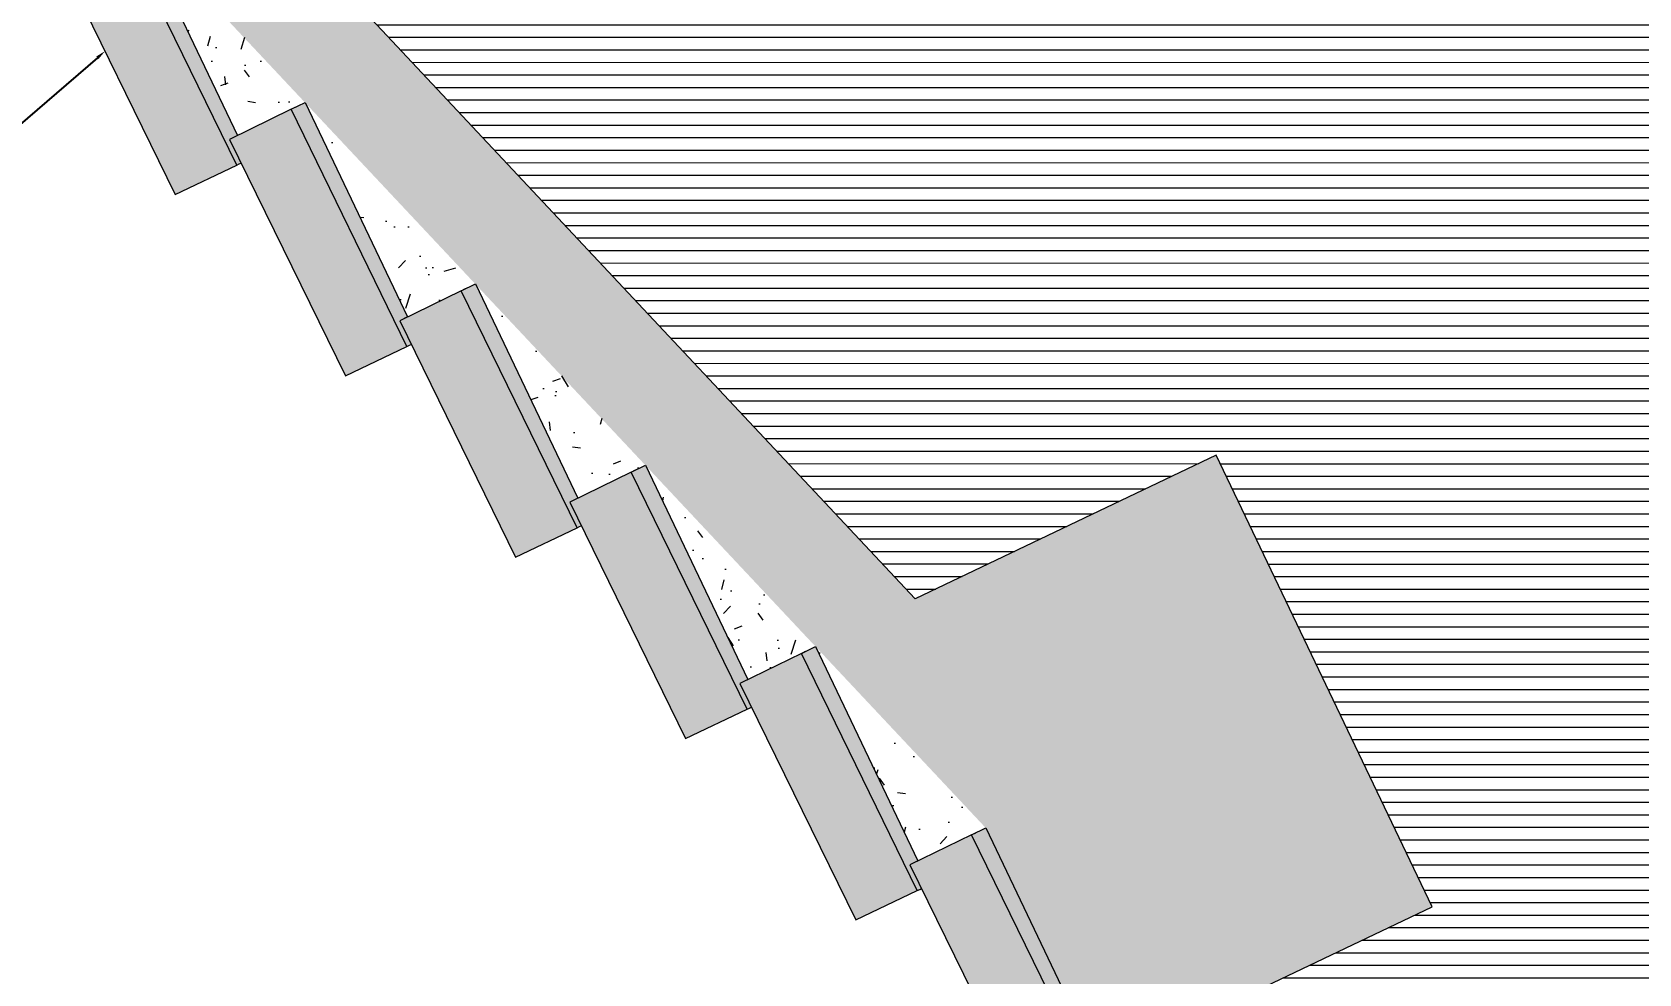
# Model space of a CAD drawing. Header units: metres. Extents: x 678805 to 1359287, y 2747329 to 5497370.
# Drawn here: x 679432.973 to 679436.024, y 2747409.078 to 2747410.866 of the extents above; entities that cross this region are included whole.
import ezdxf
from ezdxf import colors
from ezdxf.entities.mleader import LeaderData, LeaderLine
from ezdxf.math import Vec2, Vec3

# ---------------------------------------------------------------- set-up
doc = ezdxf.new("R2010")
doc.units = ezdxf.units.M
doc.layers.add('02-L-Waterfeatures 01', color=7, linetype='Continuous', true_color=0x4da6ff)
doc.layers.add('XREF_MON_WATERFEATURE$0$EIT_3 TR sorra', color=7, linetype='Continuous', true_color=0xd8ceb0)
doc.layers.add('XREF_MON_WATERFEATURE$0$01-TX', color=7, linetype='Continuous')
for name, color, linetype, lineweight in [('XREF_MON_WATERFEATURE$0$02-L-seccionat', 6, 'Continuous', 5), ('XREF_MON_WATERFEATURE$0$1-CM', 7, 'Continuous', 0), ('XREF_MON_WATERFEATURE$0$3-TR terra compactada', 45, 'Continuous', 0)]:
    doc.layers.add(name, color=color, linetype=linetype, lineweight=lineweight)
doc.layers.add('XREF_MON_WATERFEATURE$0$03-TR-Paviment_08_Natural Stone Bleachers', color=7, linetype='Continuous', lineweight=5, true_color=0xafad9d)
doc.layers.add('XREF_MON_WATERFEATURE$0$3-TR tot_u', color=7, linetype='Continuous', lineweight=5, true_color=0x787878)
doc.styles.add('XREF_MON_WATERFEATURE$0$Standard', font='arial.ttf')
pattern_1 = [(140.2657052682364, (0, 0), (0.01509404820416395, 0.1822566261451429), [0.01904999999999999, -0.20955]), (85.26570526823643, (0, 0), (-0.1908913524536957, -0.03612905236550715), [0.01523999999999999, -0.1676405841699999]), (190.7171499682364, (0.001257834024727345, 0.01518800295889378), (-0.1757972964594494, 0.1461275733350754), [0.0161900088, -0.1780902445999999]), (136.4499052682364, (-0.05079945363104343, -0.0002355808392167091), (0.04078476980641642, 0.2712710937435791), [0.02857499999999999, -0.3143249999999999]), (186.9012628782364, (-0.04740075068548322, 0.02237032353878021), (-0.2485244055850191, 0.2362541636179226), [0.02428502314, -0.26713560816]), (81.44985643823651, (-0.05079945363104343, -0.0002355808392167091), (-0.2485244055728928, 0.236254163631453), [0.02285996707, -0.25145973192]), (111.2657052682364, (-0.03821738064289093, 0.02522304141893983), (0.1015609996681333, 0.1520870071589396), [0.01904999999999999, -0.20955]), (56.26570526823645, (-0.03821738064289093, 0.02522304141893983), (-0.1844725872360155, 0.06094720773432244), [0.01524, -0.16764]), (161.7171502682364, (-0.02975396392866969, 0.0378969581797719), (-0.08291158851697789, 0.2130342145507936), [0.0161900088, -0.1780899375999999]), (127.7657052682364, (0, 0), (-0.08456845279953114, 0.002696453221080187), [0, -0.165608, 0, -0.17018, 0, -0.168275]), (97.76570526823639, (0, 0), (-0.1004893681048352, 0.06635436509206397), [0, -0.09702799999999996, 0, -0.1617979999999999, 0, -0.06413499999999998]), (57.76570526823641, (0.0002626720815896988, -0.05664139124564826), (0.005099892512198945, 0.1356157037433498), [0, -0.06349999999999995, 0, -0.1981199999999999, 0, -0.2628899999999998]), (47.76570526823642, (0.000380463432520628, -0.08204111782833934), (-0.02611315413537123, 0.1480096753778696), [0, -0.08254999999999997, 0, -0.1315719999999999, 0, -0.1866899999999999])]
pattern_2 = [(233.4975340777489, (1.000000000465661, 2.499999999534339), (0.0007298412642033087, -0.004884920084204665), [0.0034925, -0.0034925])]

# ---------------------------------------------------------------- blocks, each defined once
blk = doc.blocks.new('XREF_MON_WATERFEATURE$0$Long section P1')
at = {"layer": 'XREF_MON_WATERFEATURE$0$03-TR-Paviment_08_Natural Stone Bleachers'}
h = blk.add_hatch(dxfattribs=at)
h.set_pattern_fill('DASH', color=256, scale=0.0011, angle=233.497534077749, style=0, double=1)
h.set_pattern_definition(pattern_2)
h.paths.add_polyline_path([(4.420134473592043, 3.871340850833803), (4.420134691521525, 3.741771453991532), (4.921244559343904, 3.746113205328584), (4.920115706045181, 3.876108304131776)])
h = blk.add_hatch(dxfattribs=at)
h.set_pattern_fill('DASH', color=256, scale=0.0011, angle=233.497534077749, style=0, double=1)
h.set_pattern_definition(pattern_2)
h.paths.add_polyline_path([(3.970134709961712, 3.728514160495251), (3.970134927891195, 3.598944763187319), (4.471244796179235, 3.60328651452437), (4.470115941017866, 3.733281613327563)])
h = blk.add_hatch(dxfattribs=at)
h.set_pattern_fill('DASH', color=256, scale=0.0011, angle=233.497534077749, style=0, double=1)
h.set_pattern_definition(pattern_2)
h.paths.add_polyline_path([(3.520134948659688, 3.585687467828393), (3.520135166123509, 3.456118071684614), (4.02124503441155, 3.460459822788835), (4.020116179715842, 3.590454921359196)])
h = blk.add_hatch(dxfattribs=at)
h.set_pattern_fill('DASH', color=256, scale=0.0011, angle=233.497534077749, style=0, double=1)
h.set_pattern_definition(pattern_2)
h.paths.add_polyline_path([(3.070135191082954, 3.442860772833228), (3.070135407615453, 3.313291375990957), (3.571245277300477, 3.317633127328008), (3.570116421207786, 3.44762822566554)])
h = blk.add_hatch(dxfattribs=at)
h.set_pattern_fill('DASH', color=256, scale=0.0011, angle=233.497534077749, style=0, double=1)
h.set_pattern_definition(pattern_2)
h.paths.add_polyline_path([(2.620135425124317, 3.300034083425999), (2.620135643519461, 3.170464687049389), (3.121245512738824, 3.17480643815361), (3.120116657111794, 3.304801536723971)])
h = blk.add_hatch(dxfattribs=at)
h.set_pattern_fill('DASH', color=256, scale=0.0011, angle=233.497534077749, style=0, double=1)
h.set_pattern_definition(pattern_2)
h.paths.add_polyline_path([(2.170135670341551, 3.157207388430834), (2.170135887339711, 3.027637991588563), (2.671245756559074, 3.031979742459953), (2.670116900932044, 3.161974840797484)])
at = {"layer": 'XREF_MON_WATERFEATURE$0$3-TR terra compactada'}
h = blk.add_hatch(dxfattribs=at)
h.set_pattern_fill('LINE', color=256, scale=0.007499999999999999, angle=-115.5575462492015, style=0)
h.set_pattern_definition([(244.4424537507984, (1.000000000465661, 2.499999999534339), (0.02148250488440889, -0.01027312708679047), [])])
h.paths.add_polyline_path([(10.71988786989823, 5.267380715497664), (10.46988786989823, 5.267380715497664), (3.121245155110955, 2.93497429555282), (3.121245155110955, 2.301979742245749), (2.170754761900753, 2.301979742478579), (2.170754756778479, 2.684450435684994), (1.84492399264127, 2.687072572764009), (0, 2.722765030805022), (-4.656612873077393e-10, 0), (34.51064929459244, 0), (34.51531785260886, 6.56265344331041), (29.9232946918346, 6.482318322639912), (29.93329225039854, 5.643679985320427), (27.60592488572001, 5.643524000653997), (27.23019151389599, 4.99273470765911), (22.13872488681227, 4.992734710918739), (21.76299151498824, 4.341945421881974), (16.62236303137615, 4.341945421649143), (16.2922404287383, 3.770156301558018), (10.71988787036389, 3.770163531182334)])
at = {"layer": 'XREF_MON_WATERFEATURE$0$3-TR tot_u'}
h = blk.add_hatch(dxfattribs=at)
h.set_pattern_fill('AR-CONC', color=256, scale=0.001, angle=90.26570526823643)
h.set_pattern_definition(pattern_1)
h.paths.add_polyline_path([(15.69224042771384, 6.284452488413081), (13.87002394301817, 6.284452486317605), (13.86984042730182, 6.295629837550223), (12.57019382109866, 6.295651278458536), (11.14983986830339, 6.304452437907457), (11.14983986830339, 5.576142784208059), (10.76339384634048, 5.572793006431311), (2.671245385892689, 3.001979742199183), (2.170202194713056, 3.002452704124153), (2.170754761435091, 2.301979742012918), (3.121245155110955, 2.301979742245749), (3.121245155110955, 2.93497429555282), (10.46988786989823, 5.267380715497664), (10.71988786989823, 5.267380715497664), (10.71988787036389, 3.870162899140269), (16.1922404281795, 3.87016289960593), (16.19224042864516, 4.220162899233401), (15.69224042864516, 4.220162899233401)])
h = blk.add_hatch(dxfattribs=at)
h.set_pattern_fill('AR-CONC', color=256, scale=0.001, angle=90.26570526823643)
h.set_pattern_definition(pattern_1)
h.paths.add_polyline_path([(4.92124418867752, 3.716113205533475), (4.470260999165475, 3.716576490085572), (4.471244790125638, 3.603286509867758), (4.471244418993592, 3.573286510072649)])
h = blk.add_hatch(dxfattribs=at)
h.set_pattern_fill('AR-CONC', color=256, scale=0.001, angle=90.26570526823643)
h.set_pattern_definition(pattern_1)
h.paths.add_polyline_path([(4.471244426444173, 3.573286590632051), (4.020261236466467, 3.573749875184149), (4.021245026960969, 3.460459894966334), (4.021244656294584, 3.430459895171225)])
h = blk.add_hatch(dxfattribs=at)
h.set_pattern_fill('AR-CONC', color=256, scale=0.001, angle=90.26570526823643)
h.set_pattern_definition(pattern_1)
h.paths.add_polyline_path([(4.021244664676487, 3.430459819268435), (3.570261474698782, 3.430923103820533), (3.5712452637963, 3.317633124068379), (3.571244893595576, 3.287633123574778)])
h = blk.add_hatch(dxfattribs=at)
h.set_pattern_fill('AR-CONC', color=256, scale=0.001, angle=90.26570526823643)
h.set_pattern_definition(pattern_1)
h.paths.add_polyline_path([(3.571244906168431, 3.287633127067238), (3.120261716190726, 3.288096412084997), (3.121245507150888, 3.174806431867182), (3.121245136484504, 3.144806431606412)])
h = blk.add_hatch(dxfattribs=at)
h.set_pattern_fill('AR-CONC', color=256, scale=0.001, angle=90.26570526823643)
h.set_pattern_definition(pattern_1)
h.paths.add_polyline_path([(3.121245155110955, 3.14480643812567), (2.670261965598911, 3.145269722212106), (2.671245756559074, 3.031979742459953), (2.671245385427028, 3.001979742664844)])
at = {"layer": 'XREF_MON_WATERFEATURE$0$EIT_3 TR sorra'}
h = blk.add_hatch(dxfattribs=at)
h.set_pattern_fill('ANSI36', color=256, scale=0.00107500000000001, angle=-0.06992019993603849, style=0, double=1)
h.set_pattern_definition([(44.93007980006388, (3.232547184918076, 5.420732191298157), (0.001818180869963322, 0.006634756685681992), [0.008532812500000073, -0.001706562500000015, 0, -0.001706562500000015])])
h.paths.add_polyline_path([(4.42013296764344, 3.732854564208537), (4.470115940552205, 3.733281611930579), (4.470261006150395, 3.716576490085572), (4.921300327405334, 3.716113147791475), (4.921244559343904, 3.746113205328584), (4.420134691987187, 3.741771453991532)])
h = blk.add_hatch(dxfattribs=at)
h.set_pattern_fill('ANSI36', color=256, scale=0.00107500000000001, angle=-0.06992019993603849, style=0, double=1)
h.set_pattern_definition([(44.93007980006388, (2.782547420356423, 5.277905577328056), (0.001818180869963322, 0.006634756685681992), [0.008532812500000073, -0.001706562500000015, 0, -0.001706562500000015])])
h.paths.add_polyline_path([(3.970133204013109, 3.590027949307114), (4.020116177853197, 3.590454996563494), (4.020261242520064, 3.57374987564981), (4.471300565171987, 3.573286532890052), (4.471244797110558, 3.603286590892822), (3.970134928356856, 3.59894483955577)])
h = blk.add_hatch(dxfattribs=at)
h.set_pattern_fill('ANSI36', color=256, scale=0.00107500000000001, angle=-0.06992019993603849, style=0, double=1)
h.set_pattern_definition([(44.93007980006388, (2.332547659054399, 5.13507885672152), (0.001818180869963322, 0.006634756685681992), [0.008532812500000073, -0.001706562500000015, 0, -0.001706562500000015])])
h.paths.add_polyline_path([(3.520133442245424, 3.44720122916624), (3.570116417016834, 3.44762827642262), (3.570261480286717, 3.430923155508935), (4.021300802007318, 3.430459813214839), (4.021245034877211, 3.460459870286286), (3.520135166123509, 3.456118119414896)])
h = blk.add_hatch(dxfattribs=at)
h.set_pattern_fill('ANSI36', color=256, scale=0.00107500000000001, angle=-0.06992019993603849, style=0, double=1)
h.set_pattern_definition([(44.93007980006388, (1.882547901943326, 4.992252101190388), (0.001818180869963322, 0.006634756685681992), [0.008532812500000073, -0.001706562500000015, 0, -0.001706562500000015])])
h.paths.add_polyline_path([(3.070133684203029, 3.304374474333599), (3.120116658043116, 3.304801521357149), (3.120261723175645, 3.288096400443465), (3.571301045361906, 3.287633057450876), (3.571245276369154, 3.317633116152138), (3.070135409478098, 3.313291363883764)])
h = blk.add_hatch(dxfattribs=at)
h.set_pattern_fill('ANSI36', color=256, scale=0.00107500000000001, angle=-0.06992019993603849, style=0, double=1)
h.set_pattern_definition([(44.93007980006388, (1.432548135519028, 4.849425423424691), (0.001818180869963322, 0.006634756685681992), [0.008532812500000073, -0.001706562500000015, 0, -0.001706562500000015])])
h.paths.add_polyline_path([(2.620133919641376, 3.161547796335071), (2.670116892550141, 3.161974844289944), (2.670261956751347, 3.145269722677767), (3.121301279403269, 3.14480638038367), (3.121245510876179, 3.174806437920779), (2.620135642588139, 3.170464686583728)])
h = blk.add_hatch(dxfattribs=at)
h.set_pattern_fill('ANSI36', color=256, scale=0.00107500000000001, angle=-0.06992019993603849, style=0, double=1)
h.set_pattern_definition([(44.93007980006388, (0.9825483802706003, 4.706598728895187), (0.001818180869963322, 0.006634756685681992), [0.008532812500000073, -0.001706562500000015, 0, -0.001706562500000015])])
h.paths.add_polyline_path([(2.170202194247395, 3.002452704589814), (2.671301524154842, 3.001979684922844), (2.671245756559074, 3.031979742459953), (2.170135887339711, 3.027637991588563)])
at = {"layer": 'XREF_MON_WATERFEATURE$0$02-L-seccionat'}
blk.add_lwpolyline([(2.170763956848532, 2.811694333795458), (2.170754760503769, 2.66652348684147), (2.170754761435091, 2.301979742012918), (3.121245154179633, 2.301979742944241), (3.121245155110955, 2.93497429555282), (10.46988786989823, 5.267380715497664), (10.71988786989823, 5.267380715497664)], dxfattribs=at)
for points in [[(4.420134473592043, 3.871340850833803), (4.420134691521525, 3.741771453991532), (4.921244559343904, 3.746113205328584), (4.920115706045181, 3.876108304131776)], [(3.970134709961712, 3.728514160495251), (3.970134927891195, 3.598944763187319), (4.471244796179235, 3.60328651452437), (4.470115941017866, 3.733281613327563)], [(3.520134948659688, 3.585687467828393), (3.520135166123509, 3.456118071684614), (4.02124503441155, 3.460459822788835), (4.020116179715842, 3.590454921359196)], [(3.070135191082954, 3.442860772833228), (3.070135407615453, 3.313291375990957), (3.571245277300477, 3.317633127328008), (3.570116421207786, 3.44762822566554)], [(2.620135425124317, 3.300034083425999), (2.620135643519461, 3.170464687049389), (3.121245512738824, 3.17480643815361), (3.120116657111794, 3.304801536723971)], [(2.170135670341551, 3.157207388430834), (2.170135887339711, 3.027637991588563), (2.671245756559074, 3.031979742459953), (2.670116900932044, 3.161974840797484)]]:
    blk.add_lwpolyline(points, close=True, dxfattribs=at)
at = {"layer": 'XREF_MON_WATERFEATURE$0$1-CM'}
for points in [[(4.420134691521525, 3.741771453991532), (4.420133720617741, 3.736752486322075), (4.420167491305619, 3.732854862697423)], [(4.921244559343904, 3.746113205328584), (4.92124418867752, 3.716113205533475), (4.470261006150395, 3.716576490085572), (4.470115940552205, 3.733281611930579)], [(4.471244797110558, 3.603286590892822), (4.471244426444173, 3.573286590632051), (4.020261242520064, 3.57374987564981), (4.020116177853197, 3.590454996563494)], [(4.471244796179235, 3.60328651452437), (4.471322048455477, 3.594370308332145)], [(3.970134927891195, 3.598944763187319), (3.970133957453072, 3.593925795983523), (3.970167727675289, 3.590028171893209)], [(3.520135166123509, 3.456118071684614), (3.520134196151048, 3.451099103316665), (3.520167967304587, 3.447201479692012)], [(4.021245035342872, 3.460459870286286), (4.021244664676487, 3.430459870491177), (3.570261480286717, 3.430923155508935), (3.570116417016834, 3.44762827642262)], [(4.02124503441155, 3.460459822788835), (4.021322285290807, 3.451543616596609)], [(3.070135407615453, 3.313291375990957), (3.070134438574314, 3.3082724083215), (3.070168207865208, 3.304374784696847)], [(3.571245276834816, 3.317633115220815), (3.571244906168431, 3.287633115425706), (3.120261723175645, 3.288096400443465), (3.120116658043116, 3.304801521357149)], [(3.571245277300477, 3.317633127328008), (3.571322529111058, 3.308716921135783)], [(3.121245510876179, 3.174806437920779), (3.121245140209794, 3.14480643812567), (2.670261956751347, 3.145269722677767), (2.670116892550141, 3.161974844289944)], [(3.121245512738824, 3.17480643815361), (3.121322765015066, 3.165890231961384)], [(2.620135643519461, 3.170464687049389), (2.620134673547, 3.165445719147101), (2.620168443303555, 3.161548095755279)], [(2.671245756559074, 3.031979742459953), (2.671245385427028, 3.001979742664844), (2.170202194247395, 3.002452704589814)], [(2.671245756559074, 3.031979742459953), (2.671323008835316, 3.023063536267728)]]:
    blk.add_lwpolyline(points, dxfattribs=at)
blk = doc.blocks.new('XREF_MON_WATERFEATURE')
at = {"rotation": 115.5575828872244}
blk.add_blockref('XREF_MON_WATERFEATURE$0$Long section P1', (679438.644752539, 2747408.239914611), dxfattribs=at)
at = {"layer": 'XREF_MON_WATERFEATURE$0$01-TX'}
ml = blk.add_multileader_mtext('Standard', dxfattribs=at)
ml.set_content('NATURAL STONE BLEACHERS\\P50x80x15cm', color=256, style='XREF_MON_WATERFEATURE$0$Standard')
ml.set_leader_properties()
ml.build(insert=Vec2(0, 0))
ml.multileader.update_dxf_attribs({"dogleg_length": 0.07692307692307693, "arrow_head_size": 0.01923076923076923})
ctx = ml.context
ctx.base_point, ctx.char_height, ctx.arrow_head_size, ctx.landing_gap_size, ctx.plane_origin, ctx.plane_x_axis, ctx.plane_y_axis = Vec3(679432.7654189207, 2747409.136030649), 0.05, 0.01923076923076923, 0.01923076923076923, Vec3(679433.6470941205, 2747409.683303689), Vec3(-0.4281212612115987, 0.9037212986859335), Vec3(-0.9037212986859335, -0.4281212612115987)
notes = []
notes.append((ctx, [(1, (1, 1, 0), (679432.2959692887, 2747410.126992018), (0.4281212612115987, -0.9037212986859335), 0.03846153846153853, [(0, [(679433.1118783774, 2747410.829659485)], 0, [])])]))
ctx.mtext.insert, ctx.mtext.text_direction, ctx.mtext.rotation, ctx.mtext.flow_direction = Vec3(679432.7342075034, 2747409.142524352), Vec3(-0.4281212612115987, 0.9037212986859335), 1.564072090888421, 5
for ctx, leaders in notes:
    for number, flags, end, landing, length, lines in leaders:
        leader = LeaderData()
        leader.index, (leader.has_last_leader_line, leader.has_dogleg_vector, leader.attachment_direction) = number, flags
        leader.last_leader_point, leader.dogleg_vector, leader.dogleg_length = Vec3(end), Vec3(landing), length
        for number, points, colour, breaks in lines:
            line = LeaderLine()
            line.index, line.vertices, line.color, line.breaks = number, Vec3.list(points), colors.encode_raw_color(colour), breaks
            leader.lines.append(line)
        ctx.leaders.append(leader)

msp = doc.modelspace()

# ---------------------------------------------------------------- block references
at = {"layer": '02-L-Waterfeatures 01', "color": 18, "true_color": 0x000000}
msp.add_blockref('XREF_MON_WATERFEATURE', (0, 0), dxfattribs=at)

doc.saveas('drawing.dxf')
